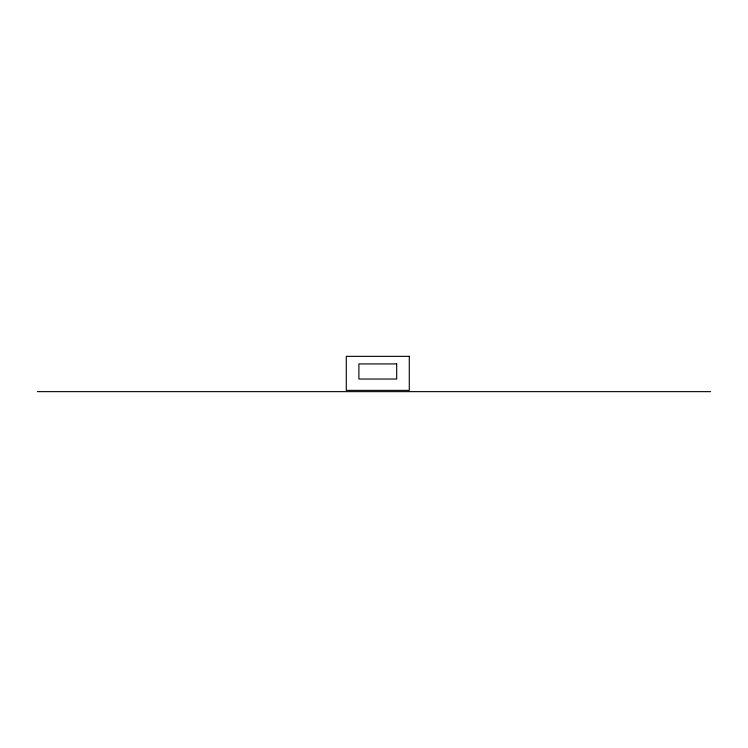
<?xml version="1.0" encoding="UTF-8"?>
<svg xmlns="http://www.w3.org/2000/svg" width="748" height="748" viewBox="0 0 748 748"><rect width="100%" height="100%" fill="white"/><g stroke="black" fill="none" stroke-linecap="round" stroke-linejoin="round"><path stroke-width="1.12" d="M37.4 391.643L710.6 391.643M409.287 356.357L346.287 356.357L346.287 390.381L409.287 390.381L409.287 356.357M396.683 363.921L358.89 363.921L358.89 379.04L396.683 379.04L396.683 363.921"/></g></svg>
